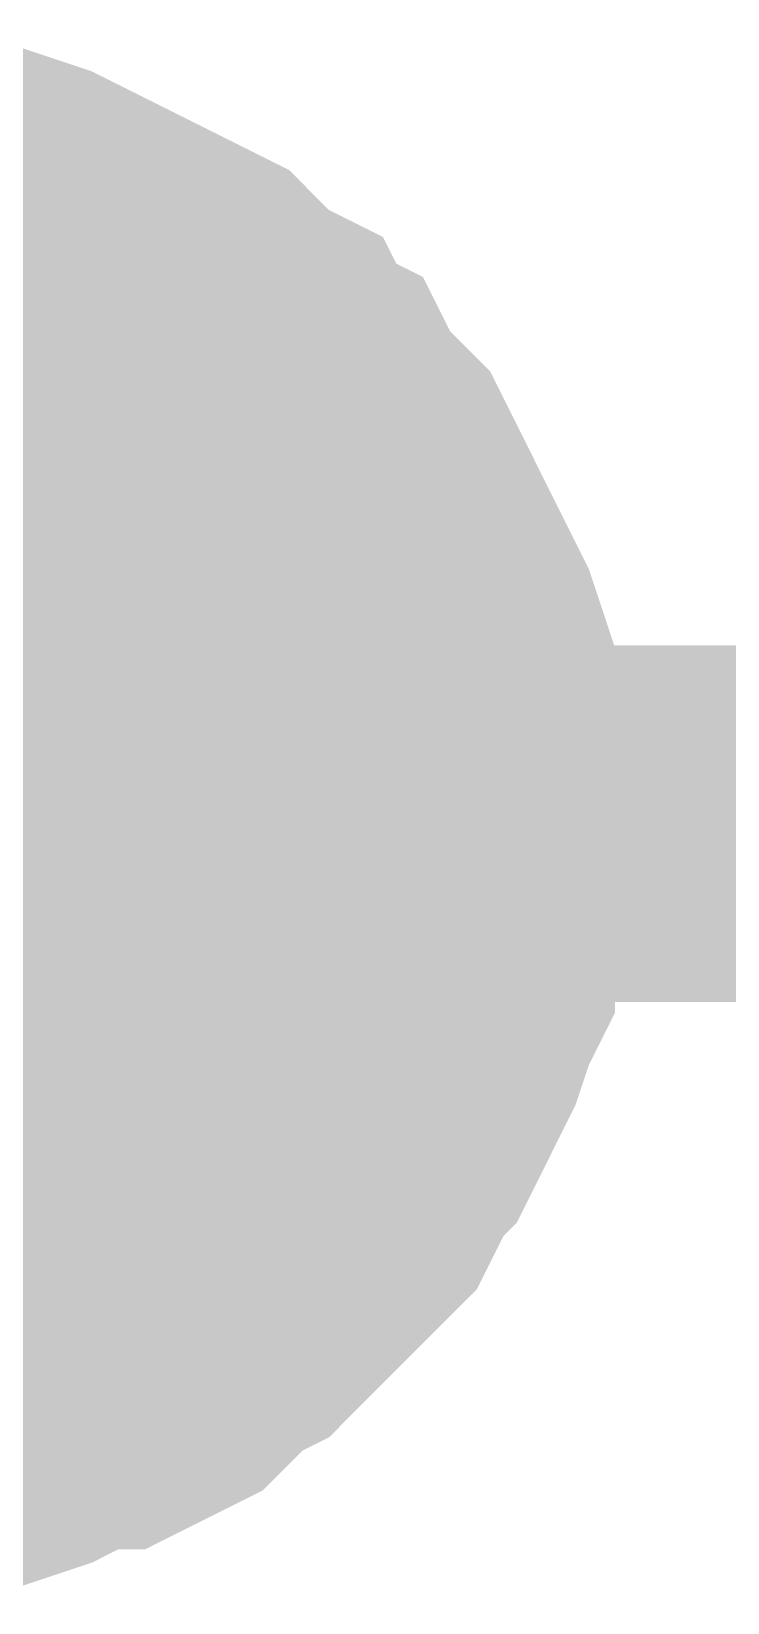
# Model space of a CAD drawing. Header units: inches. Extents: x 0 to 22.3, y 0 to 15.7.
# Drawn here: x 0.8065 to 0.8296, y 5.574 to 5.626 of the extents above; entities that cross this region are included whole.
import ezdxf

# ---------------------------------------------------------------- set-up
doc = ezdxf.new("R2010")
doc.units = ezdxf.units.IN
doc.header["$MEASUREMENT"] = 0
doc.layers.add('Sheet', color=255, linetype='Continuous')

msp = doc.modelspace()

# ---------------------------------------------------------------- linework, layer by layer
at = {"layer": 'Sheet'}
for points in [[(0.800091, 5.620087, 0.0118, 0.0118, 0), (0.800975, 5.620087, 0.0118, 0.0118, 0), (0.802301, 5.620087, 0.0118, 0.0118, 0), (0.803185, 5.619645, 0.0118, 0.0118, 0), (0.80407, 5.619645, 0.0118, 0.0118, 0), (0.804954, 5.619645, 0.0118, 0.0118, 0), (0.80628, 5.619203, 0.0118, 0.0118, 0), (0.807164, 5.618761, 0.0118, 0.0118, 0), (0.808048, 5.618319, 0.0118, 0.0118, 0), (0.808932, 5.617877, 0.0118, 0.0118, 0), (0.809816, 5.617435, 0.0118, 0.0118, 0), (0.8107, 5.616993, 0.0118, 0.0118, 0), (0.811584, 5.616551, 0.0118, 0.0118, 0), (0.812026, 5.616109, 0.0118, 0.0118, 0), (0.81291, 5.615225, 0.0118, 0.0118, 0), (0.813794, 5.614783, 0.0118, 0.0118, 0), (0.814236, 5.613899, 0.0118, 0.0118, 0), (0.815121, 5.613457, 0.0118, 0.0118, 0), (0.815563, 5.612573, 0.0118, 0.0118, 0), (0.816447, 5.611689, 0.0118, 0.0118, 0), (0.816889, 5.611247, 0.0118, 0.0118, 0), (0.817331, 5.610363, 0.0118, 0.0118, 0), (0.817773, 5.609479, 0.0118, 0.0118, 0), (0.818215, 5.608595, 0.0118, 0.0118, 0), (0.818657, 5.607711, 0.0118, 0.0118, 0), (0.819099, 5.606827, 0.0118, 0.0118, 0), (0.819541, 5.605943, 0.0118, 0.0118, 0), (0.819983, 5.604617, 0.0118, 0.0118, 0), (0.819983, 5.603733, 0.0118, 0.0118, 0), (0.819983, 5.602849, 0.0118, 0.0118, 0), (0.820425, 5.601965, 0.0118, 0.0118, 0), (0.820425, 5.600639, 0.0118, 0.0118, 0), (0.820425, 5.599755, 0.0118, 0.0118, 0)], [(0.800091, 5.620087, 0.0118, 0.0118, 0), (0.800975, 5.620087, 0.0118, 0.0118, 0), (0.802301, 5.620087, 0.0118, 0.0118, 0), (0.803185, 5.619645, 0.0118, 0.0118, 0), (0.80407, 5.619645, 0.0118, 0.0118, 0), (0.804954, 5.619645, 0.0118, 0.0118, 0), (0.80628, 5.619203, 0.0118, 0.0118, 0), (0.807164, 5.618761, 0.0118, 0.0118, 0), (0.808048, 5.618319, 0.0118, 0.0118, 0), (0.808932, 5.617877, 0.0118, 0.0118, 0), (0.809816, 5.617435, 0.0118, 0.0118, 0), (0.8107, 5.616993, 0.0118, 0.0118, 0), (0.811584, 5.616551, 0.0118, 0.0118, 0), (0.812026, 5.616109, 0.0118, 0.0118, 0), (0.81291, 5.615225, 0.0118, 0.0118, 0), (0.813794, 5.614783, 0.0118, 0.0118, 0), (0.814236, 5.613899, 0.0118, 0.0118, 0), (0.815121, 5.613457, 0.0118, 0.0118, 0), (0.815563, 5.612573, 0.0118, 0.0118, 0), (0.816447, 5.611689, 0.0118, 0.0118, 0), (0.816889, 5.611247, 0.0118, 0.0118, 0), (0.817331, 5.610363, 0.0118, 0.0118, 0), (0.817773, 5.609479, 0.0118, 0.0118, 0), (0.818215, 5.608595, 0.0118, 0.0118, 0), (0.818657, 5.607711, 0.0118, 0.0118, 0), (0.819099, 5.606827, 0.0118, 0.0118, 0), (0.819541, 5.605943, 0.0118, 0.0118, 0), (0.819983, 5.604617, 0.0118, 0.0118, 0), (0.819983, 5.603733, 0.0118, 0.0118, 0), (0.819983, 5.602849, 0.0118, 0.0118, 0), (0.820425, 5.601965, 0.0118, 0.0118, 0), (0.820425, 5.600639, 0.0118, 0.0118, 0), (0.820425, 5.599755, 0.0118, 0.0118, 0)], [(0.800091, 5.620087, 0.0118, 0.0118, 0), (0.800975, 5.620087, 0.0118, 0.0118, 0), (0.802301, 5.620087, 0.0118, 0.0118, 0), (0.803185, 5.619645, 0.0118, 0.0118, 0), (0.80407, 5.619645, 0.0118, 0.0118, 0), (0.804954, 5.619645, 0.0118, 0.0118, 0), (0.80628, 5.619203, 0.0118, 0.0118, 0), (0.807164, 5.618761, 0.0118, 0.0118, 0), (0.808048, 5.618319, 0.0118, 0.0118, 0), (0.808932, 5.617877, 0.0118, 0.0118, 0), (0.809816, 5.617435, 0.0118, 0.0118, 0), (0.8107, 5.616993, 0.0118, 0.0118, 0), (0.811584, 5.616551, 0.0118, 0.0118, 0), (0.812026, 5.616109, 0.0118, 0.0118, 0), (0.81291, 5.615225, 0.0118, 0.0118, 0), (0.813794, 5.614783, 0.0118, 0.0118, 0), (0.814236, 5.613899, 0.0118, 0.0118, 0), (0.815121, 5.613457, 0.0118, 0.0118, 0), (0.815563, 5.612573, 0.0118, 0.0118, 0), (0.816447, 5.611689, 0.0118, 0.0118, 0), (0.816889, 5.611247, 0.0118, 0.0118, 0), (0.817331, 5.610363, 0.0118, 0.0118, 0), (0.817773, 5.609479, 0.0118, 0.0118, 0), (0.818215, 5.608595, 0.0118, 0.0118, 0), (0.818657, 5.607711, 0.0118, 0.0118, 0), (0.819099, 5.606827, 0.0118, 0.0118, 0), (0.819541, 5.605943, 0.0118, 0.0118, 0), (0.819983, 5.604617, 0.0118, 0.0118, 0), (0.819983, 5.603733, 0.0118, 0.0118, 0), (0.819983, 5.602849, 0.0118, 0.0118, 0), (0.820425, 5.601965, 0.0118, 0.0118, 0), (0.820425, 5.600639, 0.0118, 0.0118, 0), (0.820425, 5.599755, 0.0118, 0.0118, 0)], [(0.800091, 5.620087, 0.0118, 0.0118, 0), (0.800975, 5.620087, 0.0118, 0.0118, 0), (0.802301, 5.620087, 0.0118, 0.0118, 0), (0.803185, 5.619645, 0.0118, 0.0118, 0), (0.80407, 5.619645, 0.0118, 0.0118, 0), (0.804954, 5.619645, 0.0118, 0.0118, 0), (0.80628, 5.619203, 0.0118, 0.0118, 0), (0.807164, 5.618761, 0.0118, 0.0118, 0), (0.808048, 5.618319, 0.0118, 0.0118, 0), (0.808932, 5.617877, 0.0118, 0.0118, 0), (0.809816, 5.617435, 0.0118, 0.0118, 0), (0.8107, 5.616993, 0.0118, 0.0118, 0), (0.811584, 5.616551, 0.0118, 0.0118, 0), (0.812026, 5.616109, 0.0118, 0.0118, 0), (0.81291, 5.615225, 0.0118, 0.0118, 0), (0.813794, 5.614783, 0.0118, 0.0118, 0), (0.814236, 5.613899, 0.0118, 0.0118, 0), (0.815121, 5.613457, 0.0118, 0.0118, 0), (0.815563, 5.612573, 0.0118, 0.0118, 0), (0.816447, 5.611689, 0.0118, 0.0118, 0), (0.816889, 5.611247, 0.0118, 0.0118, 0), (0.817331, 5.610363, 0.0118, 0.0118, 0), (0.817773, 5.609479, 0.0118, 0.0118, 0), (0.818215, 5.608595, 0.0118, 0.0118, 0), (0.818657, 5.607711, 0.0118, 0.0118, 0), (0.819099, 5.606827, 0.0118, 0.0118, 0), (0.819541, 5.605943, 0.0118, 0.0118, 0), (0.819983, 5.604617, 0.0118, 0.0118, 0), (0.819983, 5.603733, 0.0118, 0.0118, 0), (0.819983, 5.602849, 0.0118, 0.0118, 0), (0.820425, 5.601965, 0.0118, 0.0118, 0), (0.820425, 5.600639, 0.0118, 0.0118, 0), (0.820425, 5.599755, 0.0118, 0.0118, 0)], [(0.800091, 5.620087, 0.0118, 0.0118, 0), (0.800975, 5.620087, 0.0118, 0.0118, 0), (0.802301, 5.620087, 0.0118, 0.0118, 0), (0.803185, 5.619645, 0.0118, 0.0118, 0), (0.80407, 5.619645, 0.0118, 0.0118, 0), (0.804954, 5.619645, 0.0118, 0.0118, 0), (0.80628, 5.619203, 0.0118, 0.0118, 0), (0.807164, 5.618761, 0.0118, 0.0118, 0), (0.808048, 5.618319, 0.0118, 0.0118, 0), (0.808932, 5.617877, 0.0118, 0.0118, 0), (0.809816, 5.617435, 0.0118, 0.0118, 0), (0.8107, 5.616993, 0.0118, 0.0118, 0), (0.811584, 5.616551, 0.0118, 0.0118, 0), (0.812026, 5.616109, 0.0118, 0.0118, 0), (0.81291, 5.615225, 0.0118, 0.0118, 0), (0.813794, 5.614783, 0.0118, 0.0118, 0), (0.814236, 5.613899, 0.0118, 0.0118, 0), (0.815121, 5.613457, 0.0118, 0.0118, 0), (0.815563, 5.612573, 0.0118, 0.0118, 0), (0.816447, 5.611689, 0.0118, 0.0118, 0), (0.816889, 5.611247, 0.0118, 0.0118, 0), (0.817331, 5.610363, 0.0118, 0.0118, 0), (0.817773, 5.609479, 0.0118, 0.0118, 0), (0.818215, 5.608595, 0.0118, 0.0118, 0), (0.818657, 5.607711, 0.0118, 0.0118, 0), (0.819099, 5.606827, 0.0118, 0.0118, 0), (0.819541, 5.605943, 0.0118, 0.0118, 0), (0.819983, 5.604617, 0.0118, 0.0118, 0), (0.819983, 5.603733, 0.0118, 0.0118, 0), (0.819983, 5.602849, 0.0118, 0.0118, 0), (0.820425, 5.601965, 0.0118, 0.0118, 0), (0.820425, 5.600639, 0.0118, 0.0118, 0), (0.820425, 5.599755, 0.0118, 0.0118, 0)], [(0.80407, 5.619645, 0.0039, 0.0039, 0), (0.804954, 5.619645, 0.0039, 0.0039, 0), (0.80628, 5.619203, 0.0039, 0.0039, 0), (0.807164, 5.618761, 0.0039, 0.0039, 0), (0.808048, 5.618319, 0.0039, 0.0039, 0), (0.808932, 5.617877, 0.0039, 0.0039, 0), (0.809816, 5.617435, 0.0039, 0.0039, 0), (0.8107, 5.616993, 0.0039, 0.0039, 0), (0.811584, 5.616551, 0.0039, 0.0039, 0), (0.812026, 5.616109, 0.0039, 0.0039, 0), (0.81291, 5.615225, 0.0039, 0.0039, 0), (0.813794, 5.614783, 0.0039, 0.0039, 0), (0.814236, 5.613899, 0.0039, 0.0039, 0), (0.815121, 5.613457, 0.0039, 0.0039, 0), (0.815563, 5.612573, 0.0039, 0.0039, 0), (0.816447, 5.611689, 0.0039, 0.0039, 0), (0.816889, 5.611247, 0.0039, 0.0039, 0), (0.817331, 5.610363, 0.0039, 0.0039, 0), (0.817773, 5.609479, 0.0039, 0.0039, 0), (0.818215, 5.608595, 0.0039, 0.0039, 0), (0.818657, 5.607711, 0.0039, 0.0039, 0), (0.819099, 5.606827, 0.0039, 0.0039, 0), (0.819541, 5.605943, 0.0039, 0.0039, 0), (0.819983, 5.604617, 0.0039, 0.0039, 0), (0.819983, 5.603733, 0.0039, 0.0039, 0), (0.819983, 5.602849, 0.0039, 0.0039, 0), (0.820425, 5.601965, 0.0039, 0.0039, 0), (0.820425, 5.600639, 0.0039, 0.0039, 0), (0.820425, 5.599755, 0.0039, 0.0039, 0)], [(0.80407, 5.619645, 0.0039, 0.0039, 0), (0.804954, 5.619645, 0.0039, 0.0039, 0), (0.80628, 5.619203, 0.0039, 0.0039, 0), (0.807164, 5.618761, 0.0039, 0.0039, 0), (0.808048, 5.618319, 0.0039, 0.0039, 0), (0.808932, 5.617877, 0.0039, 0.0039, 0), (0.809816, 5.617435, 0.0039, 0.0039, 0), (0.8107, 5.616993, 0.0039, 0.0039, 0), (0.811584, 5.616551, 0.0039, 0.0039, 0), (0.812026, 5.616109, 0.0039, 0.0039, 0), (0.81291, 5.615225, 0.0039, 0.0039, 0), (0.813794, 5.614783, 0.0039, 0.0039, 0), (0.814236, 5.613899, 0.0039, 0.0039, 0), (0.815121, 5.613457, 0.0039, 0.0039, 0), (0.815563, 5.612573, 0.0039, 0.0039, 0), (0.816447, 5.611689, 0.0039, 0.0039, 0), (0.816889, 5.611247, 0.0039, 0.0039, 0), (0.817331, 5.610363, 0.0039, 0.0039, 0), (0.817773, 5.609479, 0.0039, 0.0039, 0), (0.818215, 5.608595, 0.0039, 0.0039, 0), (0.818657, 5.607711, 0.0039, 0.0039, 0), (0.819099, 5.606827, 0.0039, 0.0039, 0), (0.819541, 5.605943, 0.0039, 0.0039, 0), (0.819983, 5.604617, 0.0039, 0.0039, 0), (0.819983, 5.603733, 0.0039, 0.0039, 0), (0.819983, 5.602849, 0.0039, 0.0039, 0), (0.820425, 5.601965, 0.0039, 0.0039, 0), (0.820425, 5.600639, 0.0039, 0.0039, 0), (0.820425, 5.599755, 0.0039, 0.0039, 0)], [(0.80407, 5.619645, 0.0039, 0.0039, 0), (0.804954, 5.619645, 0.0039, 0.0039, 0), (0.80628, 5.619203, 0.0039, 0.0039, 0), (0.807164, 5.618761, 0.0039, 0.0039, 0), (0.808048, 5.618319, 0.0039, 0.0039, 0), (0.808932, 5.617877, 0.0039, 0.0039, 0), (0.809816, 5.617435, 0.0039, 0.0039, 0), (0.8107, 5.616993, 0.0039, 0.0039, 0), (0.811584, 5.616551, 0.0039, 0.0039, 0), (0.812026, 5.616109, 0.0039, 0.0039, 0), (0.81291, 5.615225, 0.0039, 0.0039, 0), (0.813794, 5.614783, 0.0039, 0.0039, 0), (0.814236, 5.613899, 0.0039, 0.0039, 0), (0.815121, 5.613457, 0.0039, 0.0039, 0), (0.815563, 5.612573, 0.0039, 0.0039, 0), (0.816447, 5.611689, 0.0039, 0.0039, 0), (0.816889, 5.611247, 0.0039, 0.0039, 0), (0.817331, 5.610363, 0.0039, 0.0039, 0), (0.817773, 5.609479, 0.0039, 0.0039, 0), (0.818215, 5.608595, 0.0039, 0.0039, 0), (0.818657, 5.607711, 0.0039, 0.0039, 0), (0.819099, 5.606827, 0.0039, 0.0039, 0), (0.819541, 5.605943, 0.0039, 0.0039, 0), (0.819983, 5.604617, 0.0039, 0.0039, 0), (0.819983, 5.603733, 0.0039, 0.0039, 0), (0.819983, 5.602849, 0.0039, 0.0039, 0), (0.820425, 5.601965, 0.0039, 0.0039, 0), (0.820425, 5.600639, 0.0039, 0.0039, 0), (0.820425, 5.599755, 0.0039, 0.0039, 0)], [(0.80407, 5.619645, 0.0039, 0.0039, 0), (0.804954, 5.619645, 0.0039, 0.0039, 0), (0.80628, 5.619203, 0.0039, 0.0039, 0), (0.807164, 5.618761, 0.0039, 0.0039, 0), (0.808048, 5.618319, 0.0039, 0.0039, 0), (0.808932, 5.617877, 0.0039, 0.0039, 0), (0.809816, 5.617435, 0.0039, 0.0039, 0), (0.8107, 5.616993, 0.0039, 0.0039, 0), (0.811584, 5.616551, 0.0039, 0.0039, 0), (0.812026, 5.616109, 0.0039, 0.0039, 0), (0.81291, 5.615225, 0.0039, 0.0039, 0), (0.813794, 5.614783, 0.0039, 0.0039, 0), (0.814236, 5.613899, 0.0039, 0.0039, 0), (0.815121, 5.613457, 0.0039, 0.0039, 0), (0.815563, 5.612573, 0.0039, 0.0039, 0), (0.816447, 5.611689, 0.0039, 0.0039, 0), (0.816889, 5.611247, 0.0039, 0.0039, 0), (0.817331, 5.610363, 0.0039, 0.0039, 0), (0.817773, 5.609479, 0.0039, 0.0039, 0), (0.818215, 5.608595, 0.0039, 0.0039, 0), (0.818657, 5.607711, 0.0039, 0.0039, 0), (0.819099, 5.606827, 0.0039, 0.0039, 0), (0.819541, 5.605943, 0.0039, 0.0039, 0), (0.819983, 5.604617, 0.0039, 0.0039, 0), (0.819983, 5.603733, 0.0039, 0.0039, 0), (0.819983, 5.602849, 0.0039, 0.0039, 0), (0.820425, 5.601965, 0.0039, 0.0039, 0), (0.820425, 5.600639, 0.0039, 0.0039, 0), (0.820425, 5.599755, 0.0039, 0.0039, 0)], [(0.80407, 5.619645, 0.0039, 0.0039, 0), (0.804954, 5.619645, 0.0039, 0.0039, 0), (0.80628, 5.619203, 0.0039, 0.0039, 0), (0.807164, 5.618761, 0.0039, 0.0039, 0), (0.808048, 5.618319, 0.0039, 0.0039, 0), (0.808932, 5.617877, 0.0039, 0.0039, 0), (0.809816, 5.617435, 0.0039, 0.0039, 0), (0.8107, 5.616993, 0.0039, 0.0039, 0), (0.811584, 5.616551, 0.0039, 0.0039, 0), (0.812026, 5.616109, 0.0039, 0.0039, 0), (0.81291, 5.615225, 0.0039, 0.0039, 0), (0.813794, 5.614783, 0.0039, 0.0039, 0), (0.814236, 5.613899, 0.0039, 0.0039, 0), (0.815121, 5.613457, 0.0039, 0.0039, 0), (0.815563, 5.612573, 0.0039, 0.0039, 0), (0.816447, 5.611689, 0.0039, 0.0039, 0), (0.816889, 5.611247, 0.0039, 0.0039, 0), (0.817331, 5.610363, 0.0039, 0.0039, 0), (0.817773, 5.609479, 0.0039, 0.0039, 0), (0.818215, 5.608595, 0.0039, 0.0039, 0), (0.818657, 5.607711, 0.0039, 0.0039, 0), (0.819099, 5.606827, 0.0039, 0.0039, 0), (0.819541, 5.605943, 0.0039, 0.0039, 0), (0.819983, 5.604617, 0.0039, 0.0039, 0), (0.819983, 5.603733, 0.0039, 0.0039, 0), (0.819983, 5.602849, 0.0039, 0.0039, 0), (0.820425, 5.601965, 0.0039, 0.0039, 0), (0.820425, 5.600639, 0.0039, 0.0039, 0), (0.820425, 5.599755, 0.0039, 0.0039, 0)], [(0.899992, 5.599755, 0.0118, 0.0118, 0), (0.800091, 5.599755, 0.0118, 0.0118, 0), (0.70019, 5.599755, 0.0118, 0.0118, 0)], [(0.820425, 5.599755, 0.0118, 0.0118, 0), (0.820425, 5.598871, 0.0118, 0.0118, 0), (0.820425, 5.597545, 0.0118, 0.0118, 0), (0.819983, 5.596661, 0.0118, 0.0118, 0), (0.819983, 5.595777, 0.0118, 0.0118, 0), (0.819983, 5.594893, 0.0118, 0.0118, 0), (0.819541, 5.594009, 0.0118, 0.0118, 0), (0.819099, 5.592683, 0.0118, 0.0118, 0), (0.818657, 5.591799, 0.0118, 0.0118, 0), (0.818215, 5.590915, 0.0118, 0.0118, 0), (0.817773, 5.590031, 0.0118, 0.0118, 0), (0.817331, 5.589589, 0.0118, 0.0118, 0), (0.816889, 5.588705, 0.0118, 0.0118, 0), (0.816447, 5.587821, 0.0118, 0.0118, 0), (0.815563, 5.586937, 0.0118, 0.0118, 0), (0.815121, 5.586495, 0.0118, 0.0118, 0), (0.814236, 5.585611, 0.0118, 0.0118, 0), (0.813794, 5.585169, 0.0118, 0.0118, 0), (0.81291, 5.584285, 0.0118, 0.0118, 0), (0.812026, 5.583843, 0.0118, 0.0118, 0), (0.811584, 5.583401, 0.0118, 0.0118, 0), (0.8107, 5.582517, 0.0118, 0.0118, 0), (0.809816, 5.582075, 0.0118, 0.0118, 0), (0.808932, 5.581633, 0.0118, 0.0118, 0), (0.808048, 5.581633, 0.0118, 0.0118, 0), (0.807164, 5.581191, 0.0118, 0.0118, 0), (0.80628, 5.580749, 0.0118, 0.0118, 0), (0.804954, 5.580307, 0.0118, 0.0118, 0), (0.80407, 5.580307, 0.0118, 0.0118, 0), (0.803185, 5.580307, 0.0118, 0.0118, 0), (0.802301, 5.579865, 0.0118, 0.0118, 0), (0.800975, 5.579865, 0.0118, 0.0118, 0), (0.800091, 5.579865, 0.0118, 0.0118, 0)], [(0.820425, 5.599755, 0.0118, 0.0118, 0), (0.820425, 5.598871, 0.0118, 0.0118, 0), (0.820425, 5.597545, 0.0118, 0.0118, 0), (0.819983, 5.596661, 0.0118, 0.0118, 0), (0.819983, 5.595777, 0.0118, 0.0118, 0), (0.819983, 5.594893, 0.0118, 0.0118, 0), (0.819541, 5.594009, 0.0118, 0.0118, 0), (0.819099, 5.592683, 0.0118, 0.0118, 0), (0.818657, 5.591799, 0.0118, 0.0118, 0), (0.818215, 5.590915, 0.0118, 0.0118, 0), (0.817773, 5.590031, 0.0118, 0.0118, 0), (0.817331, 5.589589, 0.0118, 0.0118, 0), (0.816889, 5.588705, 0.0118, 0.0118, 0), (0.816447, 5.587821, 0.0118, 0.0118, 0), (0.815563, 5.586937, 0.0118, 0.0118, 0), (0.815121, 5.586495, 0.0118, 0.0118, 0), (0.814236, 5.585611, 0.0118, 0.0118, 0), (0.813794, 5.585169, 0.0118, 0.0118, 0), (0.81291, 5.584285, 0.0118, 0.0118, 0), (0.812026, 5.583843, 0.0118, 0.0118, 0), (0.811584, 5.583401, 0.0118, 0.0118, 0), (0.8107, 5.582517, 0.0118, 0.0118, 0), (0.809816, 5.582075, 0.0118, 0.0118, 0), (0.808932, 5.581633, 0.0118, 0.0118, 0), (0.808048, 5.581633, 0.0118, 0.0118, 0), (0.807164, 5.581191, 0.0118, 0.0118, 0), (0.80628, 5.580749, 0.0118, 0.0118, 0), (0.804954, 5.580307, 0.0118, 0.0118, 0), (0.80407, 5.580307, 0.0118, 0.0118, 0), (0.803185, 5.580307, 0.0118, 0.0118, 0), (0.802301, 5.579865, 0.0118, 0.0118, 0), (0.800975, 5.579865, 0.0118, 0.0118, 0), (0.800091, 5.579865, 0.0118, 0.0118, 0)], [(0.820425, 5.599755, 0.0118, 0.0118, 0), (0.820425, 5.598871, 0.0118, 0.0118, 0), (0.820425, 5.597545, 0.0118, 0.0118, 0), (0.819983, 5.596661, 0.0118, 0.0118, 0), (0.819983, 5.595777, 0.0118, 0.0118, 0), (0.819983, 5.594893, 0.0118, 0.0118, 0), (0.819541, 5.594009, 0.0118, 0.0118, 0), (0.819099, 5.592683, 0.0118, 0.0118, 0), (0.818657, 5.591799, 0.0118, 0.0118, 0), (0.818215, 5.590915, 0.0118, 0.0118, 0), (0.817773, 5.590031, 0.0118, 0.0118, 0), (0.817331, 5.589589, 0.0118, 0.0118, 0), (0.816889, 5.588705, 0.0118, 0.0118, 0), (0.816447, 5.587821, 0.0118, 0.0118, 0), (0.815563, 5.586937, 0.0118, 0.0118, 0), (0.815121, 5.586495, 0.0118, 0.0118, 0), (0.814236, 5.585611, 0.0118, 0.0118, 0), (0.813794, 5.585169, 0.0118, 0.0118, 0), (0.81291, 5.584285, 0.0118, 0.0118, 0), (0.812026, 5.583843, 0.0118, 0.0118, 0), (0.811584, 5.583401, 0.0118, 0.0118, 0), (0.8107, 5.582517, 0.0118, 0.0118, 0), (0.809816, 5.582075, 0.0118, 0.0118, 0), (0.808932, 5.581633, 0.0118, 0.0118, 0), (0.808048, 5.581633, 0.0118, 0.0118, 0), (0.807164, 5.581191, 0.0118, 0.0118, 0), (0.80628, 5.580749, 0.0118, 0.0118, 0), (0.804954, 5.580307, 0.0118, 0.0118, 0), (0.80407, 5.580307, 0.0118, 0.0118, 0), (0.803185, 5.580307, 0.0118, 0.0118, 0), (0.802301, 5.579865, 0.0118, 0.0118, 0), (0.800975, 5.579865, 0.0118, 0.0118, 0), (0.800091, 5.579865, 0.0118, 0.0118, 0)], [(0.820425, 5.599755, 0.0118, 0.0118, 0), (0.820425, 5.598871, 0.0118, 0.0118, 0), (0.820425, 5.597545, 0.0118, 0.0118, 0), (0.819983, 5.596661, 0.0118, 0.0118, 0), (0.819983, 5.595777, 0.0118, 0.0118, 0), (0.819983, 5.594893, 0.0118, 0.0118, 0), (0.819541, 5.594009, 0.0118, 0.0118, 0), (0.819099, 5.592683, 0.0118, 0.0118, 0), (0.818657, 5.591799, 0.0118, 0.0118, 0), (0.818215, 5.590915, 0.0118, 0.0118, 0), (0.817773, 5.590031, 0.0118, 0.0118, 0), (0.817331, 5.589589, 0.0118, 0.0118, 0), (0.816889, 5.588705, 0.0118, 0.0118, 0), (0.816447, 5.587821, 0.0118, 0.0118, 0), (0.815563, 5.586937, 0.0118, 0.0118, 0), (0.815121, 5.586495, 0.0118, 0.0118, 0), (0.814236, 5.585611, 0.0118, 0.0118, 0), (0.813794, 5.585169, 0.0118, 0.0118, 0), (0.81291, 5.584285, 0.0118, 0.0118, 0), (0.812026, 5.583843, 0.0118, 0.0118, 0), (0.811584, 5.583401, 0.0118, 0.0118, 0), (0.8107, 5.582517, 0.0118, 0.0118, 0), (0.809816, 5.582075, 0.0118, 0.0118, 0), (0.808932, 5.581633, 0.0118, 0.0118, 0), (0.808048, 5.581633, 0.0118, 0.0118, 0), (0.807164, 5.581191, 0.0118, 0.0118, 0), (0.80628, 5.580749, 0.0118, 0.0118, 0), (0.804954, 5.580307, 0.0118, 0.0118, 0), (0.80407, 5.580307, 0.0118, 0.0118, 0), (0.803185, 5.580307, 0.0118, 0.0118, 0), (0.802301, 5.579865, 0.0118, 0.0118, 0), (0.800975, 5.579865, 0.0118, 0.0118, 0), (0.800091, 5.579865, 0.0118, 0.0118, 0)], [(0.820425, 5.599755, 0.0118, 0.0118, 0), (0.820425, 5.598871, 0.0118, 0.0118, 0), (0.820425, 5.597545, 0.0118, 0.0118, 0), (0.819983, 5.596661, 0.0118, 0.0118, 0), (0.819983, 5.595777, 0.0118, 0.0118, 0), (0.819983, 5.594893, 0.0118, 0.0118, 0), (0.819541, 5.594009, 0.0118, 0.0118, 0), (0.819099, 5.592683, 0.0118, 0.0118, 0), (0.818657, 5.591799, 0.0118, 0.0118, 0), (0.818215, 5.590915, 0.0118, 0.0118, 0), (0.817773, 5.590031, 0.0118, 0.0118, 0), (0.817331, 5.589589, 0.0118, 0.0118, 0), (0.816889, 5.588705, 0.0118, 0.0118, 0), (0.816447, 5.587821, 0.0118, 0.0118, 0), (0.815563, 5.586937, 0.0118, 0.0118, 0), (0.815121, 5.586495, 0.0118, 0.0118, 0), (0.814236, 5.585611, 0.0118, 0.0118, 0), (0.813794, 5.585169, 0.0118, 0.0118, 0), (0.81291, 5.584285, 0.0118, 0.0118, 0), (0.812026, 5.583843, 0.0118, 0.0118, 0), (0.811584, 5.583401, 0.0118, 0.0118, 0), (0.8107, 5.582517, 0.0118, 0.0118, 0), (0.809816, 5.582075, 0.0118, 0.0118, 0), (0.808932, 5.581633, 0.0118, 0.0118, 0), (0.808048, 5.581633, 0.0118, 0.0118, 0), (0.807164, 5.581191, 0.0118, 0.0118, 0), (0.80628, 5.580749, 0.0118, 0.0118, 0), (0.804954, 5.580307, 0.0118, 0.0118, 0), (0.80407, 5.580307, 0.0118, 0.0118, 0), (0.803185, 5.580307, 0.0118, 0.0118, 0), (0.802301, 5.579865, 0.0118, 0.0118, 0), (0.800975, 5.579865, 0.0118, 0.0118, 0), (0.800091, 5.579865, 0.0118, 0.0118, 0)], [(0.820425, 5.599755, 0.0118, 0.0118, 0), (0.820425, 5.599755, 0.0118, 0.0118, 0), (0.820425, 5.599755, 0.0118, 0.0118, 0), (0.820425, 5.599755, 0.0118, 0.0118, 0), (0.820425, 5.599755, 0.0118, 0.0118, 0), (0.820425, 5.599755, 0.0118, 0.0118, 0), (0.820425, 5.599755, 0.0118, 0.0118, 0), (0.820425, 5.599755, 0.0118, 0.0118, 0), (0.820425, 5.599755, 0.0118, 0.0118, 0), (0.820425, 5.599755, 0.0118, 0.0118, 0), (0.820425, 5.599755, 0.0118, 0.0118, 0), (0.820425, 5.599755, 0.0118, 0.0118, 0), (0.820425, 5.599755, 0.0118, 0.0118, 0), (0.820425, 5.599755, 0.0118, 0.0118, 0), (0.820425, 5.599755, 0.0118, 0.0118, 0), (0.820425, 5.599755, 0.0118, 0.0118, 0), (0.820425, 5.599755, 0.0118, 0.0118, 0), (0.820425, 5.599755, 0.0118, 0.0118, 0), (0.820425, 5.599755, 0.0118, 0.0118, 0), (0.820425, 5.599755, 0.0118, 0.0118, 0), (0.820425, 5.599755, 0.0118, 0.0118, 0), (0.820425, 5.599755, 0.0118, 0.0118, 0), (0.820425, 5.599755, 0.0118, 0.0118, 0), (0.820425, 5.599755, 0.0118, 0.0118, 0), (0.820425, 5.599755, 0.0118, 0.0118, 0), (0.820425, 5.599755, 0.0118, 0.0118, 0), (0.820425, 5.599755, 0.0118, 0.0118, 0), (0.820425, 5.599755, 0.0118, 0.0118, 0), (0.820425, 5.599755, 0.0118, 0.0118, 0), (0.820425, 5.599755, 0.0118, 0.0118, 0), (0.820425, 5.599755, 0.0118, 0.0118, 0), (0.820425, 5.599755, 0.0118, 0.0118, 0), (0.820425, 5.599755, 0.0118, 0.0118, 0)], [(0.820425, 5.599755, 0.0118, 0.0118, 0), (0.820425, 5.599755, 0.0118, 0.0118, 0)], [(0.820425, 5.599755, 0.0118, 0.0118, 0), (0.820425, 5.599755, 0.0118, 0.0118, 0), (0.820425, 5.599755, 0.0118, 0.0118, 0), (0.820425, 5.599755, 0.0118, 0.0118, 0), (0.820425, 5.599755, 0.0118, 0.0118, 0), (0.820425, 5.599755, 0.0118, 0.0118, 0), (0.820425, 5.599755, 0.0118, 0.0118, 0), (0.820425, 5.599755, 0.0118, 0.0118, 0), (0.820425, 5.599755, 0.0118, 0.0118, 0), (0.820425, 5.599755, 0.0118, 0.0118, 0), (0.820425, 5.599755, 0.0118, 0.0118, 0), (0.820425, 5.599755, 0.0118, 0.0118, 0), (0.820425, 5.599755, 0.0118, 0.0118, 0), (0.820425, 5.599755, 0.0118, 0.0118, 0), (0.820425, 5.599755, 0.0118, 0.0118, 0), (0.820425, 5.599755, 0.0118, 0.0118, 0), (0.820425, 5.599755, 0.0118, 0.0118, 0), (0.820425, 5.599755, 0.0118, 0.0118, 0), (0.820425, 5.599755, 0.0118, 0.0118, 0), (0.820425, 5.599755, 0.0118, 0.0118, 0), (0.820425, 5.599755, 0.0118, 0.0118, 0), (0.820425, 5.599755, 0.0118, 0.0118, 0), (0.820425, 5.599755, 0.0118, 0.0118, 0), (0.820425, 5.599755, 0.0118, 0.0118, 0), (0.820425, 5.599755, 0.0118, 0.0118, 0), (0.820425, 5.599755, 0.0118, 0.0118, 0), (0.820425, 5.599755, 0.0118, 0.0118, 0), (0.820425, 5.599755, 0.0118, 0.0118, 0), (0.820425, 5.599755, 0.0118, 0.0118, 0), (0.820425, 5.599755, 0.0118, 0.0118, 0), (0.820425, 5.599755, 0.0118, 0.0118, 0), (0.820425, 5.599755, 0.0118, 0.0118, 0), (0.820425, 5.599755, 0.0118, 0.0118, 0)], [(0.820425, 5.599755, 0.0118, 0.0118, 0), (0.820425, 5.599755, 0.0118, 0.0118, 0)], [(0.820425, 5.599755, 0.0118, 0.0118, 0), (0.820425, 5.599755, 0.0118, 0.0118, 0), (0.820425, 5.599755, 0.0118, 0.0118, 0), (0.820425, 5.599755, 0.0118, 0.0118, 0), (0.820425, 5.599755, 0.0118, 0.0118, 0), (0.820425, 5.599755, 0.0118, 0.0118, 0), (0.820425, 5.599755, 0.0118, 0.0118, 0), (0.820425, 5.599755, 0.0118, 0.0118, 0), (0.820425, 5.599755, 0.0118, 0.0118, 0), (0.820425, 5.599755, 0.0118, 0.0118, 0), (0.820425, 5.599755, 0.0118, 0.0118, 0), (0.820425, 5.599755, 0.0118, 0.0118, 0), (0.820425, 5.599755, 0.0118, 0.0118, 0), (0.820425, 5.599755, 0.0118, 0.0118, 0), (0.820425, 5.599755, 0.0118, 0.0118, 0), (0.820425, 5.599755, 0.0118, 0.0118, 0), (0.820425, 5.599755, 0.0118, 0.0118, 0), (0.820425, 5.599755, 0.0118, 0.0118, 0), (0.820425, 5.599755, 0.0118, 0.0118, 0), (0.820425, 5.599755, 0.0118, 0.0118, 0), (0.820425, 5.599755, 0.0118, 0.0118, 0), (0.820425, 5.599755, 0.0118, 0.0118, 0), (0.820425, 5.599755, 0.0118, 0.0118, 0), (0.820425, 5.599755, 0.0118, 0.0118, 0), (0.820425, 5.599755, 0.0118, 0.0118, 0), (0.820425, 5.599755, 0.0118, 0.0118, 0), (0.820425, 5.599755, 0.0118, 0.0118, 0), (0.820425, 5.599755, 0.0118, 0.0118, 0), (0.820425, 5.599755, 0.0118, 0.0118, 0), (0.820425, 5.599755, 0.0118, 0.0118, 0), (0.820425, 5.599755, 0.0118, 0.0118, 0), (0.820425, 5.599755, 0.0118, 0.0118, 0), (0.820425, 5.599755, 0.0118, 0.0118, 0)], [(0.820425, 5.599755, 0.0118, 0.0118, 0), (0.820425, 5.599755, 0.0118, 0.0118, 0)], [(0.820425, 5.599755, 0.0118, 0.0118, 0), (0.820425, 5.599755, 0.0118, 0.0118, 0), (0.820425, 5.599755, 0.0118, 0.0118, 0), (0.820425, 5.599755, 0.0118, 0.0118, 0), (0.820425, 5.599755, 0.0118, 0.0118, 0), (0.820425, 5.599755, 0.0118, 0.0118, 0), (0.820425, 5.599755, 0.0118, 0.0118, 0), (0.820425, 5.599755, 0.0118, 0.0118, 0), (0.820425, 5.599755, 0.0118, 0.0118, 0), (0.820425, 5.599755, 0.0118, 0.0118, 0), (0.820425, 5.599755, 0.0118, 0.0118, 0), (0.820425, 5.599755, 0.0118, 0.0118, 0), (0.820425, 5.599755, 0.0118, 0.0118, 0), (0.820425, 5.599755, 0.0118, 0.0118, 0), (0.820425, 5.599755, 0.0118, 0.0118, 0), (0.820425, 5.599755, 0.0118, 0.0118, 0), (0.820425, 5.599755, 0.0118, 0.0118, 0), (0.820425, 5.599755, 0.0118, 0.0118, 0), (0.820425, 5.599755, 0.0118, 0.0118, 0), (0.820425, 5.599755, 0.0118, 0.0118, 0), (0.820425, 5.599755, 0.0118, 0.0118, 0), (0.820425, 5.599755, 0.0118, 0.0118, 0), (0.820425, 5.599755, 0.0118, 0.0118, 0), (0.820425, 5.599755, 0.0118, 0.0118, 0), (0.820425, 5.599755, 0.0118, 0.0118, 0), (0.820425, 5.599755, 0.0118, 0.0118, 0), (0.820425, 5.599755, 0.0118, 0.0118, 0), (0.820425, 5.599755, 0.0118, 0.0118, 0), (0.820425, 5.599755, 0.0118, 0.0118, 0), (0.820425, 5.599755, 0.0118, 0.0118, 0), (0.820425, 5.599755, 0.0118, 0.0118, 0), (0.820425, 5.599755, 0.0118, 0.0118, 0), (0.820425, 5.599755, 0.0118, 0.0118, 0)], [(0.820425, 5.599755, 0.0118, 0.0118, 0), (0.820425, 5.599755, 0.0118, 0.0118, 0)], [(0.820425, 5.599755, 0.0118, 0.0118, 0), (0.820425, 5.599755, 0.0118, 0.0118, 0), (0.820425, 5.599755, 0.0118, 0.0118, 0), (0.820425, 5.599755, 0.0118, 0.0118, 0), (0.820425, 5.599755, 0.0118, 0.0118, 0), (0.820425, 5.599755, 0.0118, 0.0118, 0), (0.820425, 5.599755, 0.0118, 0.0118, 0), (0.820425, 5.599755, 0.0118, 0.0118, 0), (0.820425, 5.599755, 0.0118, 0.0118, 0), (0.820425, 5.599755, 0.0118, 0.0118, 0), (0.820425, 5.599755, 0.0118, 0.0118, 0), (0.820425, 5.599755, 0.0118, 0.0118, 0), (0.820425, 5.599755, 0.0118, 0.0118, 0), (0.820425, 5.599755, 0.0118, 0.0118, 0), (0.820425, 5.599755, 0.0118, 0.0118, 0), (0.820425, 5.599755, 0.0118, 0.0118, 0), (0.820425, 5.599755, 0.0118, 0.0118, 0), (0.820425, 5.599755, 0.0118, 0.0118, 0), (0.820425, 5.599755, 0.0118, 0.0118, 0), (0.820425, 5.599755, 0.0118, 0.0118, 0), (0.820425, 5.599755, 0.0118, 0.0118, 0), (0.820425, 5.599755, 0.0118, 0.0118, 0), (0.820425, 5.599755, 0.0118, 0.0118, 0), (0.820425, 5.599755, 0.0118, 0.0118, 0), (0.820425, 5.599755, 0.0118, 0.0118, 0), (0.820425, 5.599755, 0.0118, 0.0118, 0), (0.820425, 5.599755, 0.0118, 0.0118, 0), (0.820425, 5.599755, 0.0118, 0.0118, 0), (0.820425, 5.599755, 0.0118, 0.0118, 0), (0.820425, 5.599755, 0.0118, 0.0118, 0), (0.820425, 5.599755, 0.0118, 0.0118, 0), (0.820425, 5.599755, 0.0118, 0.0118, 0), (0.820425, 5.599755, 0.0118, 0.0118, 0)], [(0.820425, 5.599755, 0.0118, 0.0118, 0), (0.820425, 5.599755, 0.0118, 0.0118, 0)], [(0.820425, 5.599755, 0.0039, 0.0039, 0), (0.820425, 5.598871, 0.0039, 0.0039, 0), (0.820425, 5.597545, 0.0039, 0.0039, 0), (0.819983, 5.596661, 0.0039, 0.0039, 0), (0.819983, 5.595777, 0.0039, 0.0039, 0), (0.819983, 5.594893, 0.0039, 0.0039, 0), (0.819541, 5.594009, 0.0039, 0.0039, 0), (0.819099, 5.592683, 0.0039, 0.0039, 0), (0.818657, 5.591799, 0.0039, 0.0039, 0), (0.818215, 5.590915, 0.0039, 0.0039, 0), (0.817773, 5.590031, 0.0039, 0.0039, 0), (0.817331, 5.589589, 0.0039, 0.0039, 0), (0.816889, 5.588705, 0.0039, 0.0039, 0), (0.816447, 5.587821, 0.0039, 0.0039, 0), (0.815563, 5.586937, 0.0039, 0.0039, 0), (0.815121, 5.586495, 0.0039, 0.0039, 0), (0.814236, 5.585611, 0.0039, 0.0039, 0), (0.813794, 5.585169, 0.0039, 0.0039, 0), (0.81291, 5.584285, 0.0039, 0.0039, 0), (0.812026, 5.583843, 0.0039, 0.0039, 0), (0.811584, 5.583401, 0.0039, 0.0039, 0), (0.8107, 5.582517, 0.0039, 0.0039, 0), (0.809816, 5.582075, 0.0039, 0.0039, 0), (0.808932, 5.581633, 0.0039, 0.0039, 0), (0.808048, 5.581633, 0.0039, 0.0039, 0), (0.807164, 5.581191, 0.0039, 0.0039, 0), (0.80628, 5.580749, 0.0039, 0.0039, 0), (0.804954, 5.580307, 0.0039, 0.0039, 0), (0.80407, 5.580307, 0.0039, 0.0039, 0)], [(0.820425, 5.599755, 0.0039, 0.0039, 0), (0.820425, 5.598871, 0.0039, 0.0039, 0), (0.820425, 5.597545, 0.0039, 0.0039, 0), (0.819983, 5.596661, 0.0039, 0.0039, 0), (0.819983, 5.595777, 0.0039, 0.0039, 0), (0.819983, 5.594893, 0.0039, 0.0039, 0), (0.819541, 5.594009, 0.0039, 0.0039, 0), (0.819099, 5.592683, 0.0039, 0.0039, 0), (0.818657, 5.591799, 0.0039, 0.0039, 0), (0.818215, 5.590915, 0.0039, 0.0039, 0), (0.817773, 5.590031, 0.0039, 0.0039, 0), (0.817331, 5.589589, 0.0039, 0.0039, 0), (0.816889, 5.588705, 0.0039, 0.0039, 0), (0.816447, 5.587821, 0.0039, 0.0039, 0), (0.815563, 5.586937, 0.0039, 0.0039, 0), (0.815121, 5.586495, 0.0039, 0.0039, 0), (0.814236, 5.585611, 0.0039, 0.0039, 0), (0.813794, 5.585169, 0.0039, 0.0039, 0), (0.81291, 5.584285, 0.0039, 0.0039, 0), (0.812026, 5.583843, 0.0039, 0.0039, 0), (0.811584, 5.583401, 0.0039, 0.0039, 0), (0.8107, 5.582517, 0.0039, 0.0039, 0), (0.809816, 5.582075, 0.0039, 0.0039, 0), (0.808932, 5.581633, 0.0039, 0.0039, 0), (0.808048, 5.581633, 0.0039, 0.0039, 0), (0.807164, 5.581191, 0.0039, 0.0039, 0), (0.80628, 5.580749, 0.0039, 0.0039, 0), (0.804954, 5.580307, 0.0039, 0.0039, 0), (0.80407, 5.580307, 0.0039, 0.0039, 0)], [(0.820425, 5.599755, 0.0039, 0.0039, 0), (0.820425, 5.598871, 0.0039, 0.0039, 0), (0.820425, 5.597545, 0.0039, 0.0039, 0), (0.819983, 5.596661, 0.0039, 0.0039, 0), (0.819983, 5.595777, 0.0039, 0.0039, 0), (0.819983, 5.594893, 0.0039, 0.0039, 0), (0.819541, 5.594009, 0.0039, 0.0039, 0), (0.819099, 5.592683, 0.0039, 0.0039, 0), (0.818657, 5.591799, 0.0039, 0.0039, 0), (0.818215, 5.590915, 0.0039, 0.0039, 0), (0.817773, 5.590031, 0.0039, 0.0039, 0), (0.817331, 5.589589, 0.0039, 0.0039, 0), (0.816889, 5.588705, 0.0039, 0.0039, 0), (0.816447, 5.587821, 0.0039, 0.0039, 0), (0.815563, 5.586937, 0.0039, 0.0039, 0), (0.815121, 5.586495, 0.0039, 0.0039, 0), (0.814236, 5.585611, 0.0039, 0.0039, 0), (0.813794, 5.585169, 0.0039, 0.0039, 0), (0.81291, 5.584285, 0.0039, 0.0039, 0), (0.812026, 5.583843, 0.0039, 0.0039, 0), (0.811584, 5.583401, 0.0039, 0.0039, 0), (0.8107, 5.582517, 0.0039, 0.0039, 0), (0.809816, 5.582075, 0.0039, 0.0039, 0), (0.808932, 5.581633, 0.0039, 0.0039, 0), (0.808048, 5.581633, 0.0039, 0.0039, 0), (0.807164, 5.581191, 0.0039, 0.0039, 0), (0.80628, 5.580749, 0.0039, 0.0039, 0), (0.804954, 5.580307, 0.0039, 0.0039, 0), (0.80407, 5.580307, 0.0039, 0.0039, 0)], [(0.820425, 5.599755, 0.0039, 0.0039, 0), (0.820425, 5.598871, 0.0039, 0.0039, 0), (0.820425, 5.597545, 0.0039, 0.0039, 0), (0.819983, 5.596661, 0.0039, 0.0039, 0), (0.819983, 5.595777, 0.0039, 0.0039, 0), (0.819983, 5.594893, 0.0039, 0.0039, 0), (0.819541, 5.594009, 0.0039, 0.0039, 0), (0.819099, 5.592683, 0.0039, 0.0039, 0), (0.818657, 5.591799, 0.0039, 0.0039, 0), (0.818215, 5.590915, 0.0039, 0.0039, 0), (0.817773, 5.590031, 0.0039, 0.0039, 0), (0.817331, 5.589589, 0.0039, 0.0039, 0), (0.816889, 5.588705, 0.0039, 0.0039, 0), (0.816447, 5.587821, 0.0039, 0.0039, 0), (0.815563, 5.586937, 0.0039, 0.0039, 0), (0.815121, 5.586495, 0.0039, 0.0039, 0), (0.814236, 5.585611, 0.0039, 0.0039, 0), (0.813794, 5.585169, 0.0039, 0.0039, 0), (0.81291, 5.584285, 0.0039, 0.0039, 0), (0.812026, 5.583843, 0.0039, 0.0039, 0), (0.811584, 5.583401, 0.0039, 0.0039, 0), (0.8107, 5.582517, 0.0039, 0.0039, 0), (0.809816, 5.582075, 0.0039, 0.0039, 0), (0.808932, 5.581633, 0.0039, 0.0039, 0), (0.808048, 5.581633, 0.0039, 0.0039, 0), (0.807164, 5.581191, 0.0039, 0.0039, 0), (0.80628, 5.580749, 0.0039, 0.0039, 0), (0.804954, 5.580307, 0.0039, 0.0039, 0), (0.80407, 5.580307, 0.0039, 0.0039, 0)], [(0.820425, 5.599755, 0.0039, 0.0039, 0), (0.820425, 5.598871, 0.0039, 0.0039, 0), (0.820425, 5.597545, 0.0039, 0.0039, 0), (0.819983, 5.596661, 0.0039, 0.0039, 0), (0.819983, 5.595777, 0.0039, 0.0039, 0), (0.819983, 5.594893, 0.0039, 0.0039, 0), (0.819541, 5.594009, 0.0039, 0.0039, 0), (0.819099, 5.592683, 0.0039, 0.0039, 0), (0.818657, 5.591799, 0.0039, 0.0039, 0), (0.818215, 5.590915, 0.0039, 0.0039, 0), (0.817773, 5.590031, 0.0039, 0.0039, 0), (0.817331, 5.589589, 0.0039, 0.0039, 0), (0.816889, 5.588705, 0.0039, 0.0039, 0), (0.816447, 5.587821, 0.0039, 0.0039, 0), (0.815563, 5.586937, 0.0039, 0.0039, 0), (0.815121, 5.586495, 0.0039, 0.0039, 0), (0.814236, 5.585611, 0.0039, 0.0039, 0), (0.813794, 5.585169, 0.0039, 0.0039, 0), (0.81291, 5.584285, 0.0039, 0.0039, 0), (0.812026, 5.583843, 0.0039, 0.0039, 0), (0.811584, 5.583401, 0.0039, 0.0039, 0), (0.8107, 5.582517, 0.0039, 0.0039, 0), (0.809816, 5.582075, 0.0039, 0.0039, 0), (0.808932, 5.581633, 0.0039, 0.0039, 0), (0.808048, 5.581633, 0.0039, 0.0039, 0), (0.807164, 5.581191, 0.0039, 0.0039, 0), (0.80628, 5.580749, 0.0039, 0.0039, 0), (0.804954, 5.580307, 0.0039, 0.0039, 0), (0.80407, 5.580307, 0.0039, 0.0039, 0)], [(0.820425, 5.599755, 0.0039, 0.0039, 0), (0.820425, 5.599755, 0.0039, 0.0039, 0), (0.820425, 5.599755, 0.0039, 0.0039, 0), (0.820425, 5.599755, 0.0039, 0.0039, 0), (0.820425, 5.599755, 0.0039, 0.0039, 0), (0.820425, 5.599755, 0.0039, 0.0039, 0), (0.820425, 5.599755, 0.0039, 0.0039, 0), (0.820425, 5.599755, 0.0039, 0.0039, 0), (0.820425, 5.599755, 0.0039, 0.0039, 0), (0.820425, 5.599755, 0.0039, 0.0039, 0), (0.820425, 5.599755, 0.0039, 0.0039, 0), (0.820425, 5.599755, 0.0039, 0.0039, 0), (0.820425, 5.599755, 0.0039, 0.0039, 0), (0.820425, 5.599755, 0.0039, 0.0039, 0), (0.820425, 5.599755, 0.0039, 0.0039, 0), (0.820425, 5.599755, 0.0039, 0.0039, 0), (0.820425, 5.599755, 0.0039, 0.0039, 0), (0.820425, 5.599755, 0.0039, 0.0039, 0), (0.820425, 5.599755, 0.0039, 0.0039, 0), (0.820425, 5.599755, 0.0039, 0.0039, 0), (0.820425, 5.599755, 0.0039, 0.0039, 0), (0.820425, 5.599755, 0.0039, 0.0039, 0), (0.820425, 5.599755, 0.0039, 0.0039, 0), (0.820425, 5.599755, 0.0039, 0.0039, 0), (0.820425, 5.599755, 0.0039, 0.0039, 0), (0.820425, 5.599755, 0.0039, 0.0039, 0), (0.820425, 5.599755, 0.0039, 0.0039, 0), (0.820425, 5.599755, 0.0039, 0.0039, 0), (0.820425, 5.599755, 0.0039, 0.0039, 0), (0.820425, 5.599755, 0.0039, 0.0039, 0), (0.820425, 5.599755, 0.0039, 0.0039, 0), (0.820425, 5.599755, 0.0039, 0.0039, 0), (0.820425, 5.599755, 0.0039, 0.0039, 0)], [(0.820425, 5.599755, 0.0039, 0.0039, 0), (0.820425, 5.599755, 0.0039, 0.0039, 0)], [(0.820425, 5.599755, 0.0039, 0.0039, 0), (0.820425, 5.599755, 0.0039, 0.0039, 0), (0.820425, 5.599755, 0.0039, 0.0039, 0), (0.820425, 5.599755, 0.0039, 0.0039, 0), (0.820425, 5.599755, 0.0039, 0.0039, 0), (0.820425, 5.599755, 0.0039, 0.0039, 0), (0.820425, 5.599755, 0.0039, 0.0039, 0), (0.820425, 5.599755, 0.0039, 0.0039, 0), (0.820425, 5.599755, 0.0039, 0.0039, 0), (0.820425, 5.599755, 0.0039, 0.0039, 0), (0.820425, 5.599755, 0.0039, 0.0039, 0), (0.820425, 5.599755, 0.0039, 0.0039, 0), (0.820425, 5.599755, 0.0039, 0.0039, 0), (0.820425, 5.599755, 0.0039, 0.0039, 0), (0.820425, 5.599755, 0.0039, 0.0039, 0), (0.820425, 5.599755, 0.0039, 0.0039, 0), (0.820425, 5.599755, 0.0039, 0.0039, 0), (0.820425, 5.599755, 0.0039, 0.0039, 0), (0.820425, 5.599755, 0.0039, 0.0039, 0), (0.820425, 5.599755, 0.0039, 0.0039, 0), (0.820425, 5.599755, 0.0039, 0.0039, 0), (0.820425, 5.599755, 0.0039, 0.0039, 0), (0.820425, 5.599755, 0.0039, 0.0039, 0), (0.820425, 5.599755, 0.0039, 0.0039, 0), (0.820425, 5.599755, 0.0039, 0.0039, 0), (0.820425, 5.599755, 0.0039, 0.0039, 0), (0.820425, 5.599755, 0.0039, 0.0039, 0), (0.820425, 5.599755, 0.0039, 0.0039, 0), (0.820425, 5.599755, 0.0039, 0.0039, 0), (0.820425, 5.599755, 0.0039, 0.0039, 0), (0.820425, 5.599755, 0.0039, 0.0039, 0), (0.820425, 5.599755, 0.0039, 0.0039, 0), (0.820425, 5.599755, 0.0039, 0.0039, 0)], [(0.820425, 5.599755, 0.0039, 0.0039, 0), (0.820425, 5.599755, 0.0039, 0.0039, 0)], [(0.820425, 5.599755, 0.0039, 0.0039, 0), (0.820425, 5.599755, 0.0039, 0.0039, 0), (0.820425, 5.599755, 0.0039, 0.0039, 0), (0.820425, 5.599755, 0.0039, 0.0039, 0), (0.820425, 5.599755, 0.0039, 0.0039, 0), (0.820425, 5.599755, 0.0039, 0.0039, 0), (0.820425, 5.599755, 0.0039, 0.0039, 0), (0.820425, 5.599755, 0.0039, 0.0039, 0), (0.820425, 5.599755, 0.0039, 0.0039, 0), (0.820425, 5.599755, 0.0039, 0.0039, 0), (0.820425, 5.599755, 0.0039, 0.0039, 0), (0.820425, 5.599755, 0.0039, 0.0039, 0), (0.820425, 5.599755, 0.0039, 0.0039, 0), (0.820425, 5.599755, 0.0039, 0.0039, 0), (0.820425, 5.599755, 0.0039, 0.0039, 0), (0.820425, 5.599755, 0.0039, 0.0039, 0), (0.820425, 5.599755, 0.0039, 0.0039, 0), (0.820425, 5.599755, 0.0039, 0.0039, 0), (0.820425, 5.599755, 0.0039, 0.0039, 0), (0.820425, 5.599755, 0.0039, 0.0039, 0), (0.820425, 5.599755, 0.0039, 0.0039, 0), (0.820425, 5.599755, 0.0039, 0.0039, 0), (0.820425, 5.599755, 0.0039, 0.0039, 0), (0.820425, 5.599755, 0.0039, 0.0039, 0), (0.820425, 5.599755, 0.0039, 0.0039, 0), (0.820425, 5.599755, 0.0039, 0.0039, 0), (0.820425, 5.599755, 0.0039, 0.0039, 0), (0.820425, 5.599755, 0.0039, 0.0039, 0), (0.820425, 5.599755, 0.0039, 0.0039, 0), (0.820425, 5.599755, 0.0039, 0.0039, 0), (0.820425, 5.599755, 0.0039, 0.0039, 0), (0.820425, 5.599755, 0.0039, 0.0039, 0), (0.820425, 5.599755, 0.0039, 0.0039, 0)], [(0.820425, 5.599755, 0.0039, 0.0039, 0), (0.820425, 5.599755, 0.0039, 0.0039, 0)], [(0.820425, 5.599755, 0.0039, 0.0039, 0), (0.820425, 5.599755, 0.0039, 0.0039, 0), (0.820425, 5.599755, 0.0039, 0.0039, 0), (0.820425, 5.599755, 0.0039, 0.0039, 0), (0.820425, 5.599755, 0.0039, 0.0039, 0), (0.820425, 5.599755, 0.0039, 0.0039, 0), (0.820425, 5.599755, 0.0039, 0.0039, 0), (0.820425, 5.599755, 0.0039, 0.0039, 0), (0.820425, 5.599755, 0.0039, 0.0039, 0), (0.820425, 5.599755, 0.0039, 0.0039, 0), (0.820425, 5.599755, 0.0039, 0.0039, 0), (0.820425, 5.599755, 0.0039, 0.0039, 0), (0.820425, 5.599755, 0.0039, 0.0039, 0), (0.820425, 5.599755, 0.0039, 0.0039, 0), (0.820425, 5.599755, 0.0039, 0.0039, 0), (0.820425, 5.599755, 0.0039, 0.0039, 0), (0.820425, 5.599755, 0.0039, 0.0039, 0), (0.820425, 5.599755, 0.0039, 0.0039, 0), (0.820425, 5.599755, 0.0039, 0.0039, 0), (0.820425, 5.599755, 0.0039, 0.0039, 0), (0.820425, 5.599755, 0.0039, 0.0039, 0), (0.820425, 5.599755, 0.0039, 0.0039, 0), (0.820425, 5.599755, 0.0039, 0.0039, 0), (0.820425, 5.599755, 0.0039, 0.0039, 0), (0.820425, 5.599755, 0.0039, 0.0039, 0), (0.820425, 5.599755, 0.0039, 0.0039, 0), (0.820425, 5.599755, 0.0039, 0.0039, 0), (0.820425, 5.599755, 0.0039, 0.0039, 0), (0.820425, 5.599755, 0.0039, 0.0039, 0), (0.820425, 5.599755, 0.0039, 0.0039, 0), (0.820425, 5.599755, 0.0039, 0.0039, 0), (0.820425, 5.599755, 0.0039, 0.0039, 0), (0.820425, 5.599755, 0.0039, 0.0039, 0)], [(0.820425, 5.599755, 0.0039, 0.0039, 0), (0.820425, 5.599755, 0.0039, 0.0039, 0)], [(0.820425, 5.599755, 0.0039, 0.0039, 0), (0.820425, 5.599755, 0.0039, 0.0039, 0), (0.820425, 5.599755, 0.0039, 0.0039, 0), (0.820425, 5.599755, 0.0039, 0.0039, 0), (0.820425, 5.599755, 0.0039, 0.0039, 0), (0.820425, 5.599755, 0.0039, 0.0039, 0), (0.820425, 5.599755, 0.0039, 0.0039, 0), (0.820425, 5.599755, 0.0039, 0.0039, 0), (0.820425, 5.599755, 0.0039, 0.0039, 0), (0.820425, 5.599755, 0.0039, 0.0039, 0), (0.820425, 5.599755, 0.0039, 0.0039, 0), (0.820425, 5.599755, 0.0039, 0.0039, 0), (0.820425, 5.599755, 0.0039, 0.0039, 0), (0.820425, 5.599755, 0.0039, 0.0039, 0), (0.820425, 5.599755, 0.0039, 0.0039, 0), (0.820425, 5.599755, 0.0039, 0.0039, 0), (0.820425, 5.599755, 0.0039, 0.0039, 0), (0.820425, 5.599755, 0.0039, 0.0039, 0), (0.820425, 5.599755, 0.0039, 0.0039, 0), (0.820425, 5.599755, 0.0039, 0.0039, 0), (0.820425, 5.599755, 0.0039, 0.0039, 0), (0.820425, 5.599755, 0.0039, 0.0039, 0), (0.820425, 5.599755, 0.0039, 0.0039, 0), (0.820425, 5.599755, 0.0039, 0.0039, 0), (0.820425, 5.599755, 0.0039, 0.0039, 0), (0.820425, 5.599755, 0.0039, 0.0039, 0), (0.820425, 5.599755, 0.0039, 0.0039, 0), (0.820425, 5.599755, 0.0039, 0.0039, 0), (0.820425, 5.599755, 0.0039, 0.0039, 0), (0.820425, 5.599755, 0.0039, 0.0039, 0), (0.820425, 5.599755, 0.0039, 0.0039, 0), (0.820425, 5.599755, 0.0039, 0.0039, 0), (0.820425, 5.599755, 0.0039, 0.0039, 0)], [(0.820425, 5.599755, 0.0039, 0.0039, 0), (0.820425, 5.599755, 0.0039, 0.0039, 0)]]:
    msp.add_lwpolyline(points, format="xyseb", dxfattribs=at)
msp.add_lwpolyline([(0.79, 5.6, 0.02, 0.02, 1), (0.81, 5.6, 0.02, 0.02, 1)], format="xyseb", close=True, dxfattribs=at)

doc.saveas('drawing.dxf')
